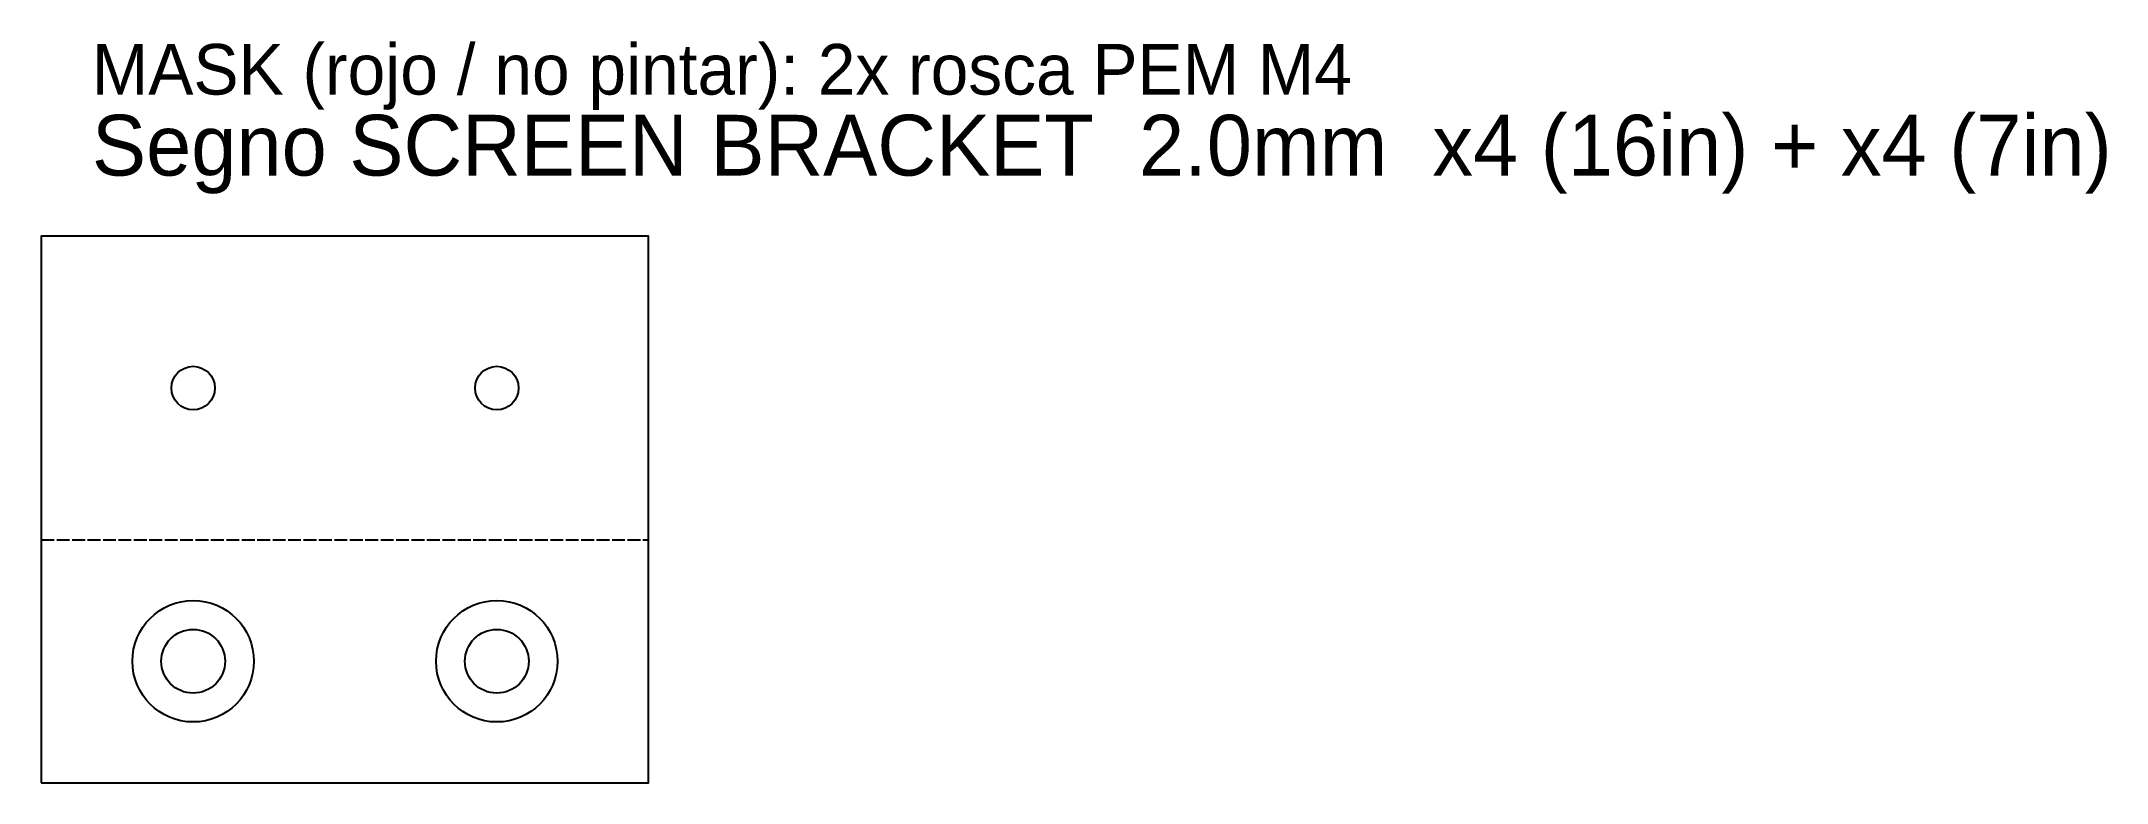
# Model space of a CAD drawing. Header units: millimetres. Extents: x 0 to 204, y -24 to 49.
import ezdxf

# ---------------------------------------------------------------- set-up
doc = ezdxf.new("R2010")
doc.units = ezdxf.units.MM
doc.linetypes.add('DASHED', pattern=[1.524, 1.27, -0.254])
for name, color, linetype in [('BEND', 4, 'DASHED'), ('CUT', 7, 'Continuous'), ('MASK', 1, 'Continuous'), ('NOTE', 8, 'Continuous')]:
    doc.layers.add(name, color=color, linetype=linetype)

msp = doc.modelspace()

# ---------------------------------------------------------------- linework, layer by layer
at = {"layer": 'BEND'}
msp.add_lwpolyline([(0, 0), (60, 0)], dxfattribs=at)
at = {"layer": 'CUT'}
msp.add_lwpolyline([(0, -24), (60, -24), (60, 30), (0, 30)], close=True, dxfattribs=at)
for centre, radius in [((15, 15), 2.15), ((45, 15), 2.15), ((15, -12), 3.15), ((45, -12), 3.15)]:
    msp.add_circle(centre, radius, dxfattribs=at)
at = {"layer": 'MASK'}
for centre in [(15, -12), (45, -12)]:
    msp.add_circle(centre, 6, dxfattribs=at)

# ---------------------------------------------------------------- texts
msp.add_text('MASK (rojo / no pintar): 2x rosca PEM M4', height=5, dxfattribs=at).set_placement((5, 44))
at = {"layer": 'NOTE'}
msp.add_text('Segno SCREEN BRACKET  2.0mm  x4 (16in) + x4 (7in)', height=6, dxfattribs=at).set_placement((5, 36))

doc.saveas('drawing.dxf')
